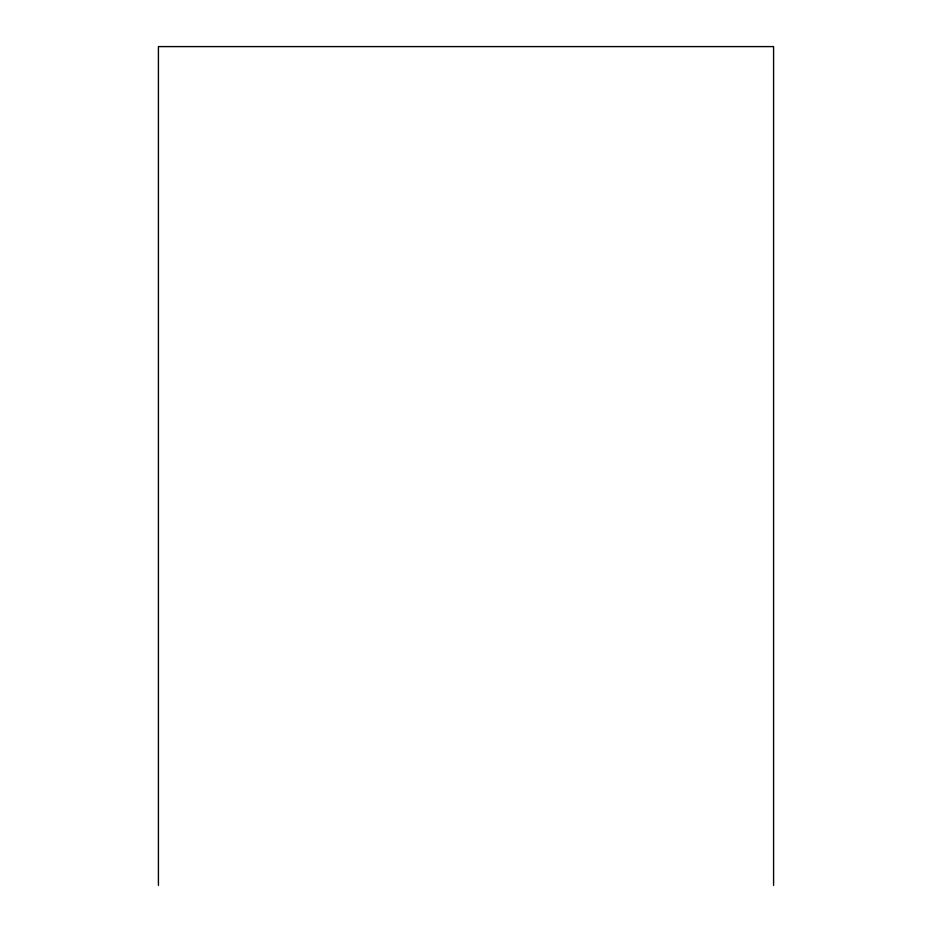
<?xml version="1.0" encoding="UTF-8"?>
<svg xmlns="http://www.w3.org/2000/svg" width="932" height="932" viewBox="0 0 932 932"><rect width="100%" height="100%" fill="white"/><g stroke="black" fill="none" stroke-linecap="round" stroke-linejoin="round"><path stroke-width="1.4" d="M773.583 885.4L773.583 46.6L158.417 46.6L158.417 885.4"/></g></svg>
